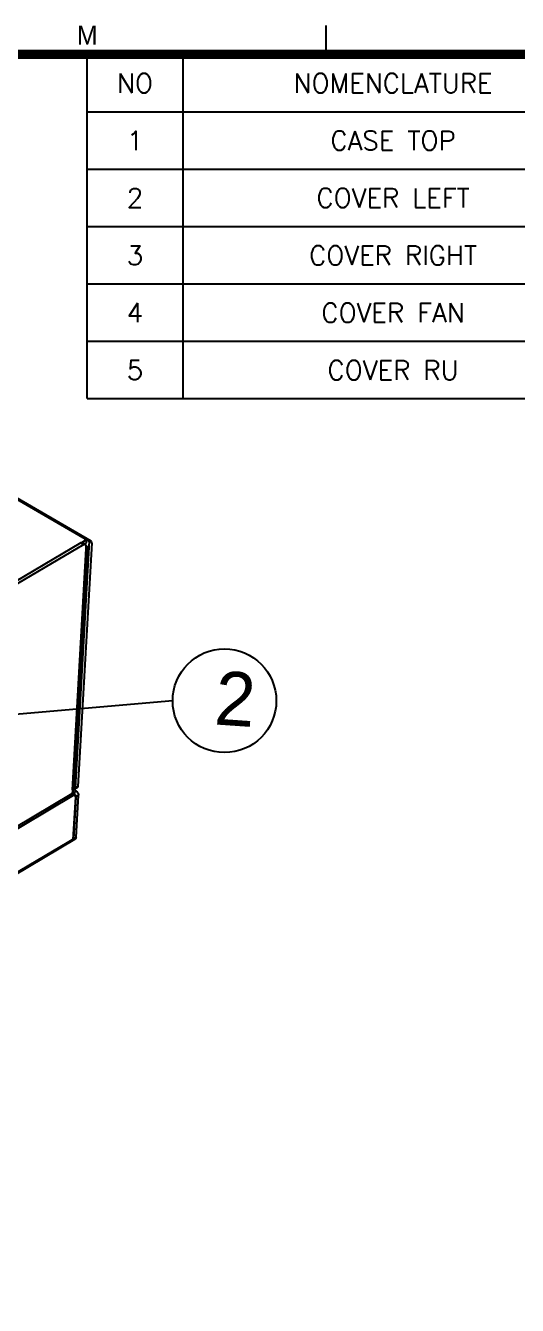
# Model space of a CAD drawing. Extents: x -425 to 6552, y -3049 to 3105.
# Drawn here: x 370.8 to 422.3, y -2141.5 to -2007.6 of the extents above; entities that cross this region are included whole.
import ezdxf
from ezdxf.enums import TextEntityAlignment as Align

# ---------------------------------------------------------------- set-up
doc = ezdxf.new("R2010")
doc.units = 0
doc.layers.get('0').update_dxf_attribs({"linetype": 'CONTINUOUS'})
doc.layers.add('DIM', color=1, linetype='CONTINUOUS')
doc.styles.add('SIM', font='simplex')
doc.styles.get("Standard").update_dxf_attribs({"font": 'gulim.ttc', "width": 0.8, "height": 2})
doc.styles.add('TEXTSTYLE_3', font='GOTHIC.TTF')

msp = doc.modelspace()

# ---------------------------------------------------------------- linework, layer by layer
for p, q in [((402.29, -2010.65), (402.29, -2007.65)), ((377.29, -2046.65), (377.29, -2010.65)), ((387.29, -2010.65), (387.29, -2046.65)), ((377.29, -2016.65), (552.29, -2016.65)), ((377.29, -2022.65), (552.29, -2022.65)), ((377.29, -2028.65), (552.29, -2028.65)), ((377.29, -2034.65), (552.29, -2034.65)), ((377.29, -2040.65), (552.29, -2040.65)), ((377.29, -2046.65), (552.29, -2046.65))]:
    msp.add_line(p, q)
at = {"color": 7, "linetype": 'CONTINUOUS'}
for p, q in [((366.15, -2054.98), (377.49, -2061.55)), ((366.16, -2054.86), (377.68, -2061.53)), ((376.63, -2061.72), (367.77, -2066.95)), ((376.93, -2061.89), (367.99, -2067.18)), ((377.49, -2061.55), (376.02, -2087.36)), ((377.76, -2061.72), (376.3, -2087.19)), ((376.63, -2061.72), (376.93, -2061.89)), ((376.71, -2061.69), (377.21, -2061.39)), ((376.79, -2061.7), (377.09, -2061.87)), ((377.19, -2061.73), (377.03, -2061.82)), ((377.15, -2062.03), (377.13, -2062.37)), ((377.21, -2061.39), (377.19, -2061.73)), ((375.74, -2087.56), (377.18, -2062.34)), ((377.29, -2062.19), (375.85, -2087.41)), ((377.18, -2062.34), (377.13, -2062.37)), ((375.83, -2087.8), (375.85, -2087.46)), ((375.88, -2087.53), (376.15, -2087.68)), ((376.23, -2087.34), (375.94, -2087.51)), ((376.3, -2087.19), (376.02, -2087.36)), ((366.67, -2093.31), (375.72, -2087.95)), ((375.83, -2088.16), (366.89, -2093.45)), ((375.83, -2088.16), (375.6, -2088.02)), ((375.7, -2087.59), (375.69, -2087.64)), ((375.69, -2087.64), (375.74, -2087.62)), ((375.74, -2087.56), (375.7, -2087.59)), ((375.99, -2088.14), (375.71, -2087.97)), ((375.74, -2087.62), (375.72, -2087.95)), ((376.05, -2088.3), (375.8, -2092.73)), ((375.86, -2087.84), (375.82, -2087.82)), ((376.1, -2088.27), (375.85, -2092.7)), ((375.86, -2087.84), (376.15, -2087.68)), ((376.1, -2088.27), (376.38, -2088.1)), ((376.13, -2092.54), (376.38, -2088.1)), ((375.96, -2092.76), (313.88, -2129.47)), ((376.13, -2092.54), (313.9, -2129.33)), ((375.8, -2092.68), (375.85, -2092.7))]:
    msp.add_line(p, q, dxfattribs=at)
at = {"const_width": 1}
msp.add_lwpolyline([(552.29, -2010.65), (-247.71, -2010.65), (-247.71, -2560.65), (552.29, -2560.65)], close=True, dxfattribs=at)
at = {"color": 7, "linetype": 'CONTINUOUS'}
for centre, radius, start, end in [((375.71, -2087.4), 0.142, 348.2887, 356.7607), ((375.71, -2087.46), 0.144, 356.8303, 8.4205), ((375.71, -2087.46), 0.142, 348.2887, 356.7607), ((375.88, -2087.4), 0.13, 296.4683, 300.6196), ((375.55, -2088.3), 0.555, 24.4219, 29.0421)]:
    msp.add_arc(centre, radius, start, end, dxfattribs=at)
for points, knots in [([(376.63, -2061.72), (376.66, -2061.7), (376.71, -2061.68), (376.77, -2061.69), (376.79, -2061.7)], [0, 0, 0, 0, 0.557656, 1, 1, 1, 1]), ([(377.09, -2061.87), (377.07, -2061.86), (377.01, -2061.85), (376.96, -2061.88), (376.93, -2061.89)], [0, 0, 0, 0, 0.442344, 1, 1, 1, 1]), ([(377.15, -2062.03), (377.16, -2062), (377.15, -2061.94), (377.11, -2061.89), (377.09, -2061.87)], [0, 0, 0, 0, 0.562703, 1, 1, 1, 1]), ([(377.16, -2062), (377.17, -2062.01), (377.21, -2062.03), (377.24, -2062.06), (377.26, -2062.09)], [0, 0, 0, 0, 0.271394, 1, 1, 1, 1]), ([(377.26, -2062.09), (377.26, -2062.09), (377.28, -2062.13), (377.29, -2062.16), (377.29, -2062.19)], [0, 0, 0, 0, 0.268993, 1, 1, 1, 1]), ([(377.68, -2061.53), (377.66, -2061.51), (377.59, -2061.5), (377.52, -2061.53), (377.49, -2061.55)], [0, 0, 0, 0, 0.442344, 1, 1, 1, 1]), ([(377.76, -2061.72), (377.76, -2061.68), (377.75, -2061.61), (377.71, -2061.54), (377.68, -2061.53)], [0, 0, 0, 0, 0.562703, 1, 1, 1, 1]), ([(377.29, -2062.19), (377.29, -2062.22), (377.26, -2062.28), (377.21, -2062.33), (377.18, -2062.34)], [0, 0, 0, 0, 0.456126, 1, 1, 1, 1]), ([(375.79, -2087.58), (375.8, -2087.57), (375.83, -2087.54), (375.84, -2087.51), (375.85, -2087.48)], [0, 0, 0, 0, 0.271113, 1, 1, 1, 1]), ([(375.8, -2087.52), (375.8, -2087.51), (375.83, -2087.49), (375.85, -2087.45), (375.85, -2087.43)], [0, 0, 0, 0, 0.271113, 1, 1, 1, 1]), ([(375.85, -2087.52), (375.86, -2087.53), (375.89, -2087.53), (375.92, -2087.52), (375.94, -2087.51)], [0, 0, 0, 0, 0.266436, 1, 1, 1, 1]), ([(375.94, -2087.51), (375.97, -2087.49), (376.01, -2087.45), (376.02, -2087.39), (376.02, -2087.36)], [0, 0, 0, 0, 0.459663, 1, 1, 1, 1]), ([(376.3, -2087.19), (376.3, -2087.22), (376.29, -2087.28), (376.25, -2087.33), (376.23, -2087.34)], [0, 0, 0, 0, 0.540337, 1, 1, 1, 1]), ([(375.72, -2087.95), (375.75, -2087.94), (375.8, -2087.89), (375.83, -2087.83), (375.83, -2087.8)], [0, 0, 0, 0, 0.543874, 1, 1, 1, 1]), ([(375.99, -2088.14), (375.97, -2088.13), (375.91, -2088.12), (375.86, -2088.14), (375.83, -2088.16)], [0, 0, 0, 0, 0.442344, 1, 1, 1, 1]), ([(376.04, -2088.03), (376.02, -2087.99), (375.98, -2087.94), (375.94, -2087.9), (375.93, -2087.89)], [0, 0, 0, 0, 0.757047, 1, 1, 1, 1]), ([(376.05, -2088.3), (376.06, -2088.27), (376.05, -2088.2), (376.01, -2088.15), (375.99, -2088.14)], [0, 0, 0, 0, 0.562703, 1, 1, 1, 1]), ([(376.15, -2087.68), (376.22, -2087.72), (376.33, -2087.85), (376.39, -2088.02), (376.38, -2088.1)], [0, 0, 0, 0, 0.505367, 1, 1, 1, 1]), ([(376.13, -2092.54), (376.13, -2092.58), (376.08, -2092.68), (376.01, -2092.74), (375.96, -2092.76)], [0, 0, 0, 0, 0.476188, 1, 1, 1, 1])]:
    msp.add_open_spline(points, degree=3, knots=knots, dxfattribs=at)
for points in [[(375.74, -2087.56), (375.76, -2087.55), (375.78, -2087.54), (375.8, -2087.52)], [(375.74, -2087.62), (375.76, -2087.61), (375.78, -2087.59), (375.79, -2087.58)], [(375.93, -2087.89), (375.91, -2087.87), (375.89, -2087.86), (375.86, -2087.84)], [(376.1, -2088.19), (376.09, -2088.15), (376.08, -2088.11), (376.06, -2088.07)], [(376.1, -2088.27), (376.1, -2088.24), (376.1, -2088.22), (376.1, -2088.19)]]:
    msp.add_open_spline(points, degree=3, dxfattribs=at)
at = {"layer": 'DIM', "color": 1, "linetype": 'CONTINUOUS'}
msp.add_line((386.23, -2078.24), (355.92, -2080.86), dxfattribs=at)
msp.add_circle((391.65, -2078.24), 5.42, dxfattribs=at)

# ---------------------------------------------------------------- texts
msp.add_text('M', height=2).set_placement((377.29, -2008.65), align=Align.MIDDLE)
at = {"style": 'SIM'}
for s, p in [('NO', (382.29, -2013.67)), ('NOMENCLATURE', (409.29, -2013.67)), ('1', (382.29, -2019.67)), ('CASE TOP', (409.29, -2019.67)), ('2', (382.29, -2025.67)), ('COVER LEFT', (409.29, -2025.67)), ('3', (382.29, -2031.67)), ('COVER RIGHT', (409.29, -2031.67)), ('4', (382.29, -2037.67)), ('COVER FAN', (409.29, -2037.67)), ('5', (382.29, -2043.67)), ('COVER RU', (409.29, -2043.67))]:
    msp.add_text(s, height=2, dxfattribs=at).set_placement(p, align=Align.MIDDLE)
at = {"layer": 'DIM', "color": 1, "linetype": 'CONTINUOUS', "insert": (390.89, -2075.09), "char_height": 5.63, "width": 12.7778, "attachment_point": 1, "rotation": 356.0357, "style": 'TEXTSTYLE_3'}
msp.add_mtext('2', dxfattribs=at)

doc.saveas('drawing.dxf')
